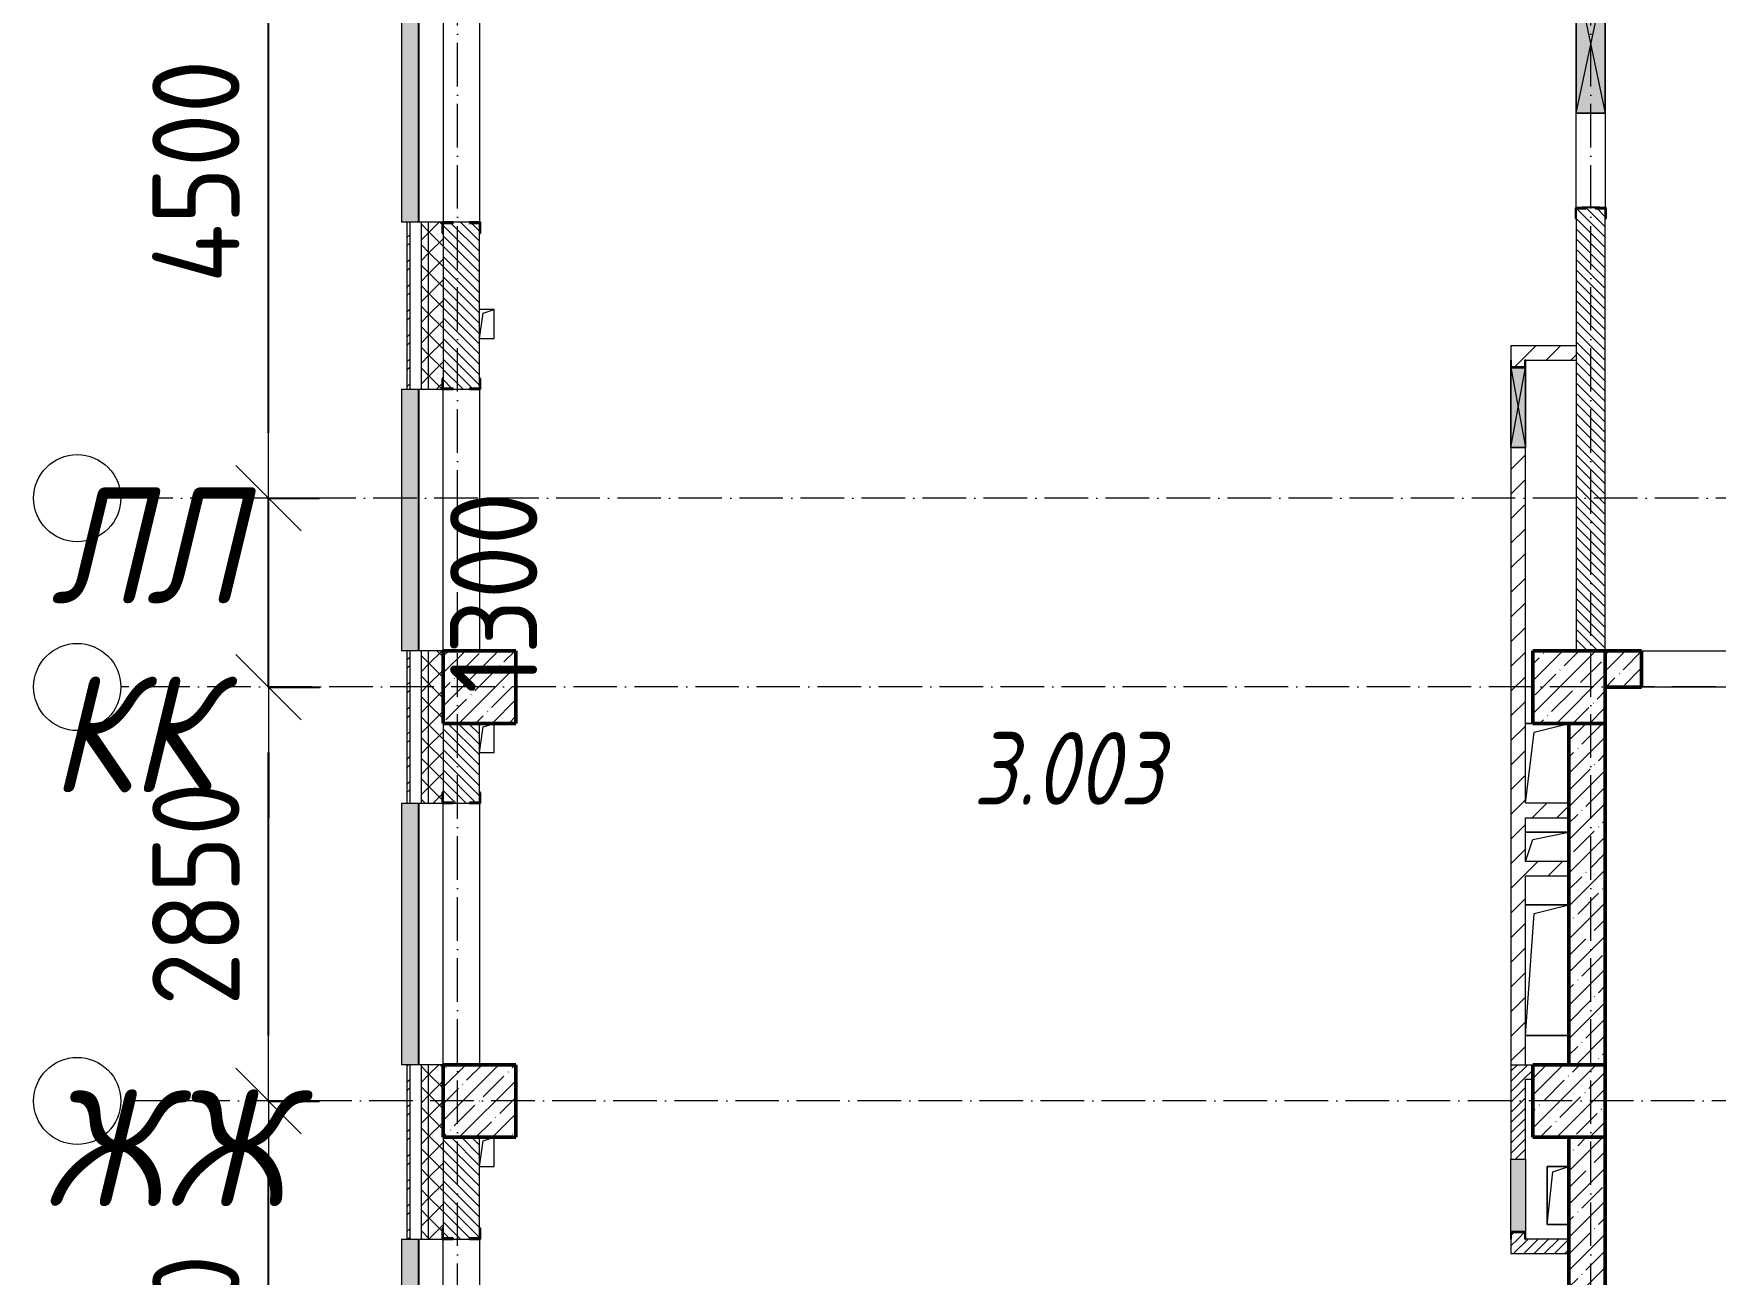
# Model space of a CAD drawing. Header units: millimetres. Extents: x 2294 to 908349, y -83289 to 219220.
# Drawn here: x 160315 to 171892, y 63763 to 72304 of the extents above; entities that cross this region are included whole.
import ezdxf

# ---------------------------------------------------------------- set-up
doc = ezdxf.new("R2010")
doc.units = ezdxf.units.MM
doc.linetypes.add('50_200_ШТРИХ_1Т_ш5_п1_п1_', pattern=[700, 500, -100, 0, -100])
for name, color, linetype, lineweight in [('A-____-____-DIMS', 7, 'Continuous', 9), ('A-DETL-GENF-OTLN', 7, 'Continuous', 9), ('A-FLOR-____-OTLN', 7, 'Continuous', 9), ('A-GENM-____-MCUT', 7, 'Continuous', 25), ('A-GENM-____-OTLN', 7, 'Continuous', 9), ('A-GENM-____-OTLN-1', 7, 'Continuous', 25), ('A-GLAZ-____-OTLN', 7, 'Continuous', 9), ('A-WALL-____-MCUT', 7, 'Continuous', 13), ('A-WALL-____-MCUT-1', 7, 'Continuous', 9), ('A-WALL-____-MCUT-2', 7, 'Continuous', 50), ('A-WALL-____-OTLN', 7, 'Continuous', 9), ('A-WALL-____-PATT-1', 7, 'Continuous', 9), ('A-WALL-FNSH-MCUT-1', 7, 'Continuous', 9), ('I-WALL-____-OTLN', 7, 'Continuous', 9), ('S-COLS-____-MCUT', 7, 'Continuous', 50), ('S-COLS-____-OTLN', 7, 'Continuous', 9), ('S-GRID-____-IDEN', 7, 'Continuous', 9), ('S-GRID-____-OTLN-1', 7, '50_200_ШТРИХ_1Т_ш5_п1_п1_', 9), ('Марки помещений', 7, 'Continuous', 9)]:
    doc.layers.add(name, color=color, linetype=linetype, lineweight=lineweight)
doc.layers.add('A-GLAZ-____-OTLN-1', color=7, linetype='Continuous', lineweight=9, true_color=0xc0c0c0)
doc.styles.add('ISOCPEUR_I_2', font='isocpeui.ttf', dxfattribs={"width": 0.85, "height": 2.3})
doc.styles.add('ISOCPEUR_I_9', font='isocpeui.ttf', dxfattribs={"width": 0.9, "height": 250})
doc.styles.add('СПДС', font='isocpeur.ttf', dxfattribs={"width": 0.9})
doc.dimstyles.new('Размера А3', dxfattribs={"dimtxt": 800, "dimasz": 450, "dimexe": 350, "dimexo": 100, "dimgap": 200, "dimtad": 1, "dimdec": 0, "dimrnd": 10, "dimzin": 0, "dimdsep": 46, "dimtxsty": 'СПДС', "dimblk": 'ARROWHEAD_6', "dimcen": 1, "dimclrd": 5, "dimclre": 5, "dimclrt": 5, "dimazin": 0, "dimtfac": 1, "dimtdec": 0, "dimtmove": 2, "dimatfit": 3, "dimfxl": 1, "dimtolj": 1, "dimtzin": 0, "dimarcsym": 0})
pattern_1 = [(135, (165583.507, 6025.276), (-35.35534, -35.35534), [])]
pattern_2 = [(45, (165583.507, 6025.276), (-35.35534, 35.35534), [])]
pattern_3 = [(45, (165583.5, 6025.28), (-114.04925, 114.04925), []), (45, (165697.56, 6025.28), (-114.04925, 114.04925), [201.612, -40.322, 3.353, -36.97])]
pattern_4 = [(45, (165583.51, 6025.28), (-84.85281, 84.85281), [])]
pattern_5 = [(45, (165583.51, 6025.28), (-70.71068, 70.71068), []), (135, (165583.51, 6025.28), (-70.71068, -70.71068), [])]

# ---------------------------------------------------------------- blocks, each defined once
blk = doc.blocks.new('Ось сетки - Круг_Ø6_00__ISO-2_5_0_9K_-25732049-АР1_План отверстий 3 этажа в осях 1-64_Ю-ЯЯ')
at = {"layer": 'S-GRID-____-IDEN'}
blk.add_circle((0, 0), 3, dxfattribs=at)
blk = doc.blocks.new('ARROWHEAD_6')
at = {"color": 0, "linetype": 'Continuous'}
for p, q in [((-0.5, -0.5), (0.5, 0.5)), ((0, 0), (-1, 0))]:
    blk.add_line(p, q, dxfattribs=at)
blk = doc.blocks.new('*D2742')
at = {"layer": 'A-____-____-DIMS', "color": 0, "lineweight": -2, "transparency": 16777216}
for p, q in [((161926, 64956), (162282, 64956)), ((161932, 61756), (161932, 64506)), ((161926, 61306), (162282, 61306))]:
    blk.add_line(p, q, dxfattribs=at)
at = {"layer": 'Defpoints', "color": 0, "transparency": 16777216}
for p in [(161826, 64956), (161932, 64956), (161826, 61306)]:
    blk.add_point(p, dxfattribs=at)
at = {"layer": 'A-____-____-DIMS', "color": 0, "lineweight": -2, "transparency": 16777216, "xscale": 450, "yscale": 450, "zscale": 450}
for p, rotation in [((161932, 64956), 90), ((161932, 61306), 270)]:
    blk.add_blockref('ARROWHEAD_6', p, dxfattribs=dict(at, rotation=rotation))
at = {"layer": 'A-____-____-DIMS', "color": 0, "transparency": 16777216, "insert": (161432, 63131), "char_height": 600, "attachment_point": 5, "rotation": 90, "style": 'СПДС'}
blk.add_mtext('\\A1;3650', dxfattribs=at)
blk = doc.blocks.new('*D2743')
at = {"layer": 'A-____-____-DIMS', "color": 0, "lineweight": -2, "transparency": 16777216}
for p, q in [((161926, 67806), (162282, 67806)), ((161932, 65406), (161932, 67356)), ((161926, 64956), (162282, 64956))]:
    blk.add_line(p, q, dxfattribs=at)
at = {"layer": 'Defpoints', "color": 0, "transparency": 16777216}
for p in [(161826, 67806), (161932, 67806), (161826, 64956)]:
    blk.add_point(p, dxfattribs=at)
at = {"layer": 'A-____-____-DIMS', "color": 0, "lineweight": -2, "transparency": 16777216, "xscale": 450, "yscale": 450, "zscale": 450}
for p, rotation in [((161932, 67806), 90), ((161932, 64956), 270)]:
    blk.add_blockref('ARROWHEAD_6', p, dxfattribs=dict(at, rotation=rotation))
at = {"layer": 'A-____-____-DIMS', "color": 0, "transparency": 16777216, "insert": (161432, 66381), "char_height": 600, "attachment_point": 5, "rotation": 90, "style": 'СПДС'}
blk.add_mtext('\\A1;2850', dxfattribs=at)
blk = doc.blocks.new('*D2744')
at = {"layer": 'A-____-____-DIMS', "color": 0, "lineweight": -2, "transparency": 16777216}
for p, q in [((161932, 69556), (161932, 70006)), ((161926, 69106), (162282, 69106)), ((161932, 67806), (161932, 69106)), ((161926, 67806), (162282, 67806)), ((161932, 67356), (161932, 66906))]:
    blk.add_line(p, q, dxfattribs=at)
at = {"layer": 'Defpoints', "color": 0, "transparency": 16777216}
for p in [(161826, 69106), (161932, 69106), (161826, 67806)]:
    blk.add_point(p, dxfattribs=at)
at = {"layer": 'A-____-____-DIMS', "color": 0, "lineweight": -2, "transparency": 16777216, "xscale": 450, "yscale": 450, "zscale": 450}
for p, rotation in [((161932, 69106), 270), ((161932, 67806), 90)]:
    blk.add_blockref('ARROWHEAD_6', p, dxfattribs=dict(at, rotation=rotation))
at = {"layer": 'A-____-____-DIMS', "color": 0, "transparency": 16777216, "insert": (163482, 68456), "char_height": 600, "attachment_point": 5, "rotation": 90, "style": 'СПДС'}
blk.add_mtext('\\A1;1300', dxfattribs=at)
blk = doc.blocks.new('*D2745')
at = {"layer": 'A-____-____-DIMS', "color": 0, "lineweight": -2, "transparency": 16777216}
for p, q in [((161926, 73606), (162282, 73606)), ((161932, 69556), (161932, 73156)), ((161926, 69106), (162282, 69106))]:
    blk.add_line(p, q, dxfattribs=at)
at = {"layer": 'Defpoints', "color": 0, "transparency": 16777216}
for p in [(161826, 73606), (161932, 73606), (161826, 69106)]:
    blk.add_point(p, dxfattribs=at)
at = {"layer": 'A-____-____-DIMS', "color": 0, "lineweight": -2, "transparency": 16777216, "xscale": 450, "yscale": 450, "zscale": 450}
for p, rotation in [((161932, 73606), 90), ((161932, 69106), 270)]:
    blk.add_blockref('ARROWHEAD_6', p, dxfattribs=dict(at, rotation=rotation))
at = {"layer": 'A-____-____-DIMS', "color": 0, "transparency": 16777216, "insert": (161432, 71356), "char_height": 600, "attachment_point": 5, "rotation": 90, "style": 'СПДС'}
blk.add_mtext('\\A1;4500', dxfattribs=at)
blk = doc.blocks.new('BSC_Колонна _Прямоугольная - 500х500-V25-АР1_План отверстий 3 этажа в осях 1-64_Ю-ЯЯ')
at = {"layer": 'S-COLS-____-OTLN'}
h = blk.add_hatch(dxfattribs=at)
h.set_pattern_fill('FP_32', color=256, style=0, pattern_type=2)
h.set_pattern_definition([(45, (2200, -61781.04), (-114.04925, 114.04925), []), (45, (2314.05, -61781.04), (-114.04925, 114.04925), [201.613, -40.323, 3.353, -36.97])])
h.paths.add_polyline_path([(-250, -250), (250, -250), (250, 250), (-250, 250)], flags=0)
at = {"layer": 'S-COLS-____-MCUT'}
for p, q in [((250, 250), (-250, 250)), ((-250, 250), (-250, -250)), ((250, -250), (250, 250)), ((-250, -250), (250, -250))]:
    blk.add_line(p, q, dxfattribs=at)
blk = doc.blocks.new('BSC_Колонна _Прямоугольная - 500х500-V29-АР1_План отверстий 3 этажа в осях 1-64_Ю-ЯЯ')
at = {"layer": 'S-COLS-____-OTLN'}
h = blk.add_hatch(dxfattribs=at)
h.set_pattern_fill('FP_36', color=256, style=0, pattern_type=2)
h.set_pattern_definition([(45, (-5300, -61781.04), (-114.04925, 114.04925), []), (45, (-5185.95, -61781.04), (-114.04925, 114.04925), [201.613, -40.323, 3.353, -36.97])])
h.paths.add_polyline_path([(-250, -250), (250, -250), (250, 250), (-250, 250)], flags=0)
at = {"layer": 'S-COLS-____-MCUT'}
for p, q in [((250, 250), (-250, 250)), ((-250, 250), (-250, -250)), ((250, -250), (250, 250)), ((-250, -250), (250, -250))]:
    blk.add_line(p, q, dxfattribs=at)
blk = doc.blocks.new('BSC_Колонна _Прямоугольная - 500х500-V58-АР1_План отверстий 3 этажа в осях 1-64_Ю-ЯЯ')
at = {"layer": 'S-COLS-____-OTLN'}
h = blk.add_hatch(dxfattribs=at)
h.set_pattern_fill('FP_66', color=256, style=0, pattern_type=2)
h.set_pattern_definition([(45, (2200, -58931.04), (-114.04925, 114.04925), []), (45, (2314.05, -58931.04), (-114.04925, 114.04925), [201.613, -40.323, 3.353, -36.97])])
h.paths.add_polyline_path([(-250, -250), (250, -250), (250, 250), (-250, 250), (-250, -93)], flags=0)
at = {"layer": 'S-COLS-____-MCUT'}
for p, q in [((250, 250), (-250, 250)), ((-250, 250), (-250, -250)), ((250, -250), (250, 250)), ((-250, -250), (250, -250))]:
    blk.add_line(p, q, dxfattribs=at)
blk = doc.blocks.new('BSC_Колонна _Прямоугольная - 500х500-V59-АР1_План отверстий 3 этажа в осях 1-64_Ю-ЯЯ')
at = {"layer": 'S-COLS-____-OTLN'}
h = blk.add_hatch(dxfattribs=at)
h.set_pattern_fill('FP_67', color=256, style=0, pattern_type=2)
h.set_pattern_definition([(45, (-5300, -58931.04), (-114.04925, 114.04925), []), (45, (-5185.95, -58931.04), (-114.04925, 114.04925), [201.613, -40.323, 3.353, -36.97])])
h.paths.add_polyline_path([(-250, -250), (250, -250), (250, 250), (-250, 250)], flags=0)
at = {"layer": 'S-COLS-____-MCUT'}
for p, q in [((250, 250), (-250, 250)), ((-250, 250), (-250, -250)), ((250, -250), (250, 250)), ((-250, -250), (250, -250))]:
    blk.add_line(p, q, dxfattribs=at)
blk = doc.blocks.new('Фахверк_СКБ_Уголок - 250_2700-27497298-АР1_План отверстий 3 этажа в осях 1-64_Ю-ЯЯ')
at = {"layer": 'A-GENM-____-MCUT'}
for p, q in [((200, 181), (125, 181)), ((125, 181), (125, 106)), ((131, 106), (131, 175)), ((131, 175), (200, 175)), ((200, 175), (200, 181)), ((125, 106), (131, 106)), ((131, -6), (125, -6)), ((125, -6), (125, -81)), ((125, -81), (200, -81)), ((131, -75), (131, -6)), ((200, -75), (131, -75)), ((200, -81), (200, -75))]:
    blk.add_line(p, q, dxfattribs=at)
blk = doc.blocks.new('154_Стойка_СКБ_Уголок - СМ-2480_200-28346303-АР1_План отверстий 3 этажа в осях 1-64_Ю-ЯЯ')
at = {"layer": 'A-GENM-____-MCUT'}
for p, q in [((125, 156), (125, 81)), ((200, 156), (125, 156)), ((131, 81), (131, 150)), ((131, 150), (200, 150)), ((200, 150), (200, 156)), ((125, 81), (131, 81)), ((131, 19), (125, 19)), ((125, 19), (125, -56)), ((131, -50), (131, 19)), ((125, -56), (200, -56)), ((200, -50), (131, -50)), ((200, -56), (200, -50))]:
    blk.add_line(p, q, dxfattribs=at)
blk = doc.blocks.new('Стойка_Влож_Полоса боковая - Полоса-V164-АР1_План отверстий 3 этажа в осях 1-64_Ю-ЯЯ')
at = {"layer": 'A-GENM-____-OTLN'}
for p, q in [((-5, 60), (0, 60)), ((-5, -60), (-5, 60)), ((0, 31), (0, -31)), ((0, -60), (-5, -60))]:
    blk.add_line(p, q, dxfattribs=at)
blk = doc.blocks.new('AR_Отверстие Ниша - Лючок-32403493-АР1_План отверстий 3 этажа в осях 1-64_Ю-ЯЯ')
at = {"layer": 'A-GLAZ-____-OTLN'}
blk.add_hatch(color=256, dxfattribs=at).paths.add_polyline_path([(-250, 50), (-250, -50), (250, -50), (250, 50)], flags=0)
for p, q in [((-250, 50), (250, 50)), ((250, 50), (250, -50)), ((250, -50), (-250, -50))]:
    blk.add_line(p, q, dxfattribs=at)
blk = doc.blocks.new('154_Фахверк_СКБ_Швеллер - Тип_100_3960_зеркало-29769493-АР1_План отверстий 3 этажа в осях 1-64_Ю-ЯЯ')
at = {"layer": 'A-GENM-____-MCUT'}
for p, q in [((175, 50), (125, 50)), ((125, 50), (125, -50)), ((128, 47), (175, 47)), ((128, -47), (128, 47)), ((175, 47), (175, 50)), ((125, -50), (175, -50)), ((175, -47), (128, -47)), ((175, -50), (175, -47))]:
    blk.add_line(p, q, dxfattribs=at)
blk = doc.blocks.new('AR_Отверстие прямоугольное _в плите_ - AR_Отверстие прямоугольное _в плите_-30459278-АР1_План отверстий 3 этажа в осях 1-64_Ю-ЯЯ')
at = {"layer": 'A-GENM-____-OTLN'}
for p, q in [((75, 200), (-75, 200)), ((-75, 200), (-75, -200)), ((-75, -200), (-37, 163)), ((-37, 163), (75, 200)), ((-75, -200), (75, -200))]:
    blk.add_line(p, q, dxfattribs=at)
blk = doc.blocks.new('AR_Отверстие прямоугольное _в плите_ - AR_Отверстие прямоугольное _в плите_-30510733-АР1_План отверстий 3 этажа в осях 1-64_Ю-ЯЯ')
at = {"layer": 'A-GENM-____-OTLN'}
for p, q in [((50, 100), (-50, 100)), ((-50, -100), (-25, 75)), ((-25, 75), (50, 100)), ((50, -100), (50, 100)), ((-50, -100), (50, -100))]:
    blk.add_line(p, q, dxfattribs=at)
blk = doc.blocks.new('AR_Отверстие прямоугольное _в плите_ - AR_Отверстие прямоугольное _в плите_-V195-АР1_План отверстий 3 этажа в осях 1-64_Ю-ЯЯ')
at = {"layer": 'A-GENM-____-OTLN'}
for p, q in [((150, 100), (-150, 100)), ((-150, -100), (-100, 50)), ((-100, 50), (150, 100))]:
    blk.add_line(p, q, dxfattribs=at)
blk = doc.blocks.new('AR_Отверстие прямоугольное _в плите_ - AR_Отверстие прямоугольное _в плите_-30552638-АР1_План отверстий 3 этажа в осях 1-64_Ю-ЯЯ')
at = {"layer": 'A-GENM-____-OTLN'}
for p, q in [((-100, 275), (-150, 275)), ((-90, 215), (150, 275)), ((-150, -275), (-90, 215))]:
    blk.add_line(p, q, dxfattribs=at)
blk = doc.blocks.new('AR_Отверстие прямоугольное _в плите_ - AR_Отверстие прямоугольное _в плите_-V197-АР1_План отверстий 3 этажа в осях 1-64_Ю-ЯЯ')
at = {"layer": 'A-GENM-____-OTLN'}
for p, q in [((150, 450), (-150, 450)), ((-150, -450), (-90, 390)), ((-90, 390), (150, 450)), ((-150, -450), (150, -450))]:
    blk.add_line(p, q, dxfattribs=at)
blk = doc.blocks.new('Отлив_СКБ - Отлив витража_120_НВФ-31885689-АР1_План отверстий 3 этажа в осях 1-64_Ю-ЯЯ')
at = {"layer": 'A-GLAZ-____-OTLN-1'}
for points in [[(1800, 2), (1800, 120), (0, 120), (0, 2), (737, 2)], [(1800, 0), (1800, 2), (0, 2), (0, 0), (737, 0)]]:
    blk.add_hatch(color=256, dxfattribs=at).paths.add_polyline_path(points, flags=0)
at = {"layer": 'A-GLAZ-____-OTLN'}
for p, q in [((0, 83), (0, 120)), ((1800, 120), (0, 120)), ((1800, 120), (1800, 83)), ((0, 2), (1800, 2)), ((1800, 0), (0, 0))]:
    blk.add_line(p, q, dxfattribs=at)
blk = doc.blocks.new('AR_Отверстие прямоугольное _в стене_ - AR_Отверстие прямоугольное _в стене__ОВ-36912551-АР1_План отверстий 3 этажа в осях 1-64_Ю-ЯЯ')
at = {"layer": 'A-GLAZ-____-OTLN'}
blk.add_hatch(color=256, dxfattribs=at).paths.add_polyline_path([(275, -50), (275, 50), (-275, 50), (-275, -50)], flags=0)
at = {"layer": 'A-DETL-GENF-OTLN'}
for p, q in [((-275, -50), (-275, 50)), ((-275, 50), (275, 50)), ((275, 50), (-275, -50)), ((-275, 50), (275, -50)), ((275, 50), (-275, 50)), ((-275, 50), (-275, -50)), ((275, -50), (-275, -50)), ((-275, -50), (275, -50))]:
    blk.add_line(p, q, dxfattribs=at)
blk = doc.blocks.new('AR_Отверстие прямоугольное _в стене_ - AR_Отверстие прямоугольное _в стене__ОВ-36911224-АР1_План отверстий 3 этажа в осях 1-64_Ю-ЯЯ')
at = {"layer": 'A-GLAZ-____-OTLN'}
blk.add_hatch(color=256, dxfattribs=at).paths.add_polyline_path([(-475, -100), (475, -100), (475, 100), (-475, 100)], flags=0)
at = {"layer": 'A-DETL-GENF-OTLN'}
for p, q in [((-475, -100), (-475, 100)), ((-475, 100), (475, 100)), ((475, 100), (-475, -100)), ((-475, 100), (475, -100)), ((475, 100), (-475, 100)), ((-475, 100), (-475, -100)), ((475, 100), (475, -100)), ((475, -100), (475, 100)), ((475, -100), (-475, -100)), ((-475, -100), (475, -100))]:
    blk.add_line(p, q, dxfattribs=at)
blk = doc.blocks.new('154_Фахверк_СКБ_Швеллер - Тип_100_3960_зеркало-28515619-АР1_План отверстий 3 этажа в осях 1-64_Ю-ЯЯ')
at = {"layer": 'A-GENM-____-MCUT'}
for p, q in [((175, 50), (125, 50)), ((125, 50), (125, -50)), ((128, 47), (175, 47)), ((128, -47), (128, 47)), ((175, 47), (175, 50)), ((125, -50), (175, -50)), ((175, -47), (128, -47)), ((175, -50), (175, -47))]:
    blk.add_line(p, q, dxfattribs=at)
blk = doc.blocks.new('3floor')
at = {"layer": 'A-WALL-____-PATT-1'}
h = blk.add_hatch(dxfattribs=at)
h.set_pattern_fill('FP_6', color=256, style=0, pattern_type=2)
h.set_pattern_definition([(45, (165583.51, 6025.28), (-85.53659, 85.53659), []), (45, (165640.53, 6025.28), (-85.53659, 85.53659), [])])
h.paths.add_polyline_path([(162884, 60956), (162904, 60956), (162904, 62206), (162884, 62206), (162884, 61634)], flags=0)
h.paths.add_polyline_path([(162884, 64006), (162904, 64006), (162904, 65206), (162884, 65206), (162884, 64863)], flags=0)
h.paths.add_polyline_path([(162904, 67006), (162904, 68056), (162884, 68056), (162884, 67006)], flags=0)
h.paths.add_polyline_path([(162904, 69856), (162904, 71006), (162884, 71006), (162884, 69856)], flags=0)
h.paths.add_polyline_path([(162884, 72806), (162904, 72806), (162904, 73876), (162884, 73876), (162884, 72936)], flags=0)
h = blk.add_hatch(dxfattribs=at)
h.set_pattern_fill('FP_4', color=256, style=0, pattern_type=2)
h.set_pattern_definition(pattern_5)
h.paths.add_polyline_path([(162984, 61056), (163034, 61056), (163034, 62206), (162984, 62206), (162984, 61634)], flags=0)
h.paths.add_polyline_path([(162984, 64006), (163034, 64006), (163034, 65206), (162984, 65206), (162984, 64863)], flags=0)
h.paths.add_polyline_path([(162984, 67006), (163034, 67006), (163034, 68056), (162984, 68056)], flags=0)
h.paths.add_polyline_path([(163034, 69856), (163034, 71006), (162984, 71006), (162984, 69856)], flags=0)
h.paths.add_polyline_path([(162984, 72806), (163034, 72806), (163034, 73706), (162984, 73706), (162984, 72936)], flags=0)
h = blk.add_hatch(dxfattribs=at)
h.set_pattern_fill('FP_4', color=256, style=0, pattern_type=2)
h.set_pattern_definition(pattern_5)
h.paths.add_polyline_path([(163034, 61106), (163134, 61106), (163134, 62131), (163128, 62131), (163128, 62206), (163034, 62206), (163034, 61634)], flags=0)
h.paths.add_polyline_path([(163128, 64006), (163128, 64081), (163134, 64081), (163134, 65206), (163034, 65206), (163034, 64006)], flags=0)
h.paths.add_polyline_path([(163034, 67006), (163128, 67006), (163128, 67081), (163134, 67081), (163134, 68056), (163034, 68056), (163034, 67081)], flags=0)
h.paths.add_polyline_path([(163128, 69856), (163128, 69931), (163134, 69931), (163134, 70931), (163128, 70931), (163128, 71006), (163034, 71006), (163034, 69856)], flags=0)
h.paths.add_polyline_path([(163128, 72806), (163128, 72881), (163134, 72881), (163134, 73706), (163034, 73706), (163034, 72806)], flags=0)
h = blk.add_hatch(dxfattribs=at)
h.set_pattern_fill('FP_9', color=256, style=0, pattern_type=2)
h.set_pattern_definition(pattern_1)
h.paths.add_polyline_path([(163203, 69856), (163315, 69856), (163315, 69862), (163384, 69862), (163384, 71000), (163315, 71000), (163315, 71006), (163203, 71006), (163203, 71000), (163134, 71000), (163134, 69862), (163203, 69862)], flags=0)
h.paths.add_polyline_path([(163203, 72806), (163315, 72806), (163315, 72812), (163384, 72812), (163384, 73206), (163134, 73206), (163134, 72812), (163203, 72812)], flags=0)
h = blk.add_hatch(dxfattribs=at)
h.set_pattern_fill('FP_9', color=256, style=0, pattern_type=2)
h.set_pattern_definition(pattern_1)
h.paths.add_polyline_path([(171134, 68056), (171134, 71100), (171065, 71100), (171065, 71106), (171003, 71106), (171003, 71100), (170934, 71100), (170934, 68056)], flags=0)
h.paths.add_polyline_path([(171065, 72806), (171065, 72812), (171134, 72812), (171134, 73206), (170934, 73206), (170934, 72812), (171003, 72812), (171003, 72806)], flags=0)
h = blk.add_hatch(dxfattribs=at)
h.set_pattern_fill('FP_7', color=256, style=0, pattern_type=2)
h.set_pattern_definition(pattern_4)
h.paths.add_polyline_path([(170584, 70056), (170934, 70056), (170934, 70156), (170484, 70156), (170484, 70056), (170581, 70056)], flags=0)
h = blk.add_hatch(dxfattribs=at)
h.set_pattern_fill('FP_7', color=256, style=0, pattern_type=2)
h.set_pattern_definition(pattern_4)
h.paths.add_polyline_path([(170584, 65206), (170584, 69456), (170484, 69456), (170484, 65206)], flags=0)
h.paths.add_polyline_path([(170487, 70009), (170581, 70009), (170581, 70056), (170487, 70056)], flags=0)
h = blk.add_hatch(dxfattribs=at)
h.set_pattern_fill('FP_12', color=256, style=0, pattern_type=2)
h.set_pattern_definition(pattern_3)
h.paths.add_polyline_path([(173184, 67806), (173184, 68056), (172984, 68056), (172984, 67806)], flags=0)
h.paths.add_polyline_path([(171134, 67806), (171384, 67806), (171384, 68056), (171134, 68056)], flags=0)
h = blk.add_hatch(dxfattribs=at)
h.set_pattern_fill('FP_9', color=256, style=0, pattern_type=2)
h.set_pattern_definition(pattern_1)
h.paths.add_polyline_path([(163203, 67006), (163315, 67006), (163315, 67012), (163384, 67012), (163384, 67556), (163134, 67556), (163134, 67012), (163203, 67012)], flags=0)
h = blk.add_hatch(dxfattribs=at)
h.set_pattern_fill('FP_12', color=256, style=0, pattern_type=2)
h.set_pattern_definition(pattern_3)
h.paths.add_polyline_path([(171134, 65206), (171134, 67556), (170884, 67556), (170884, 65206)], flags=0)
h = blk.add_hatch(dxfattribs=at)
h.set_pattern_fill('FP_7', color=256, style=0, pattern_type=2)
h.set_pattern_definition(pattern_4)
h.paths.add_polyline_path([(170884, 66906), (170884, 67006), (170584, 67006), (170584, 66906)], flags=0)
h = blk.add_hatch(dxfattribs=at)
h.set_pattern_fill('FP_7', color=256, style=0, pattern_type=2)
h.set_pattern_definition(pattern_4)
h.paths.add_polyline_path([(170884, 66506), (170884, 66606), (170584, 66606), (170584, 66506)], flags=0)
h = blk.add_hatch(dxfattribs=at)
h.set_pattern_fill('FP_8', color=256, style=0, pattern_type=2)
h.set_pattern_definition(pattern_2)
h.paths.add_polyline_path([(170584, 65106), (170634, 65106), (170634, 65206), (170484, 65206), (170484, 65106)], flags=0)
h = blk.add_hatch(dxfattribs=at)
h.set_pattern_fill('FP_8', color=256, style=0, pattern_type=2)
h.set_pattern_definition(pattern_2)
h.paths.add_polyline_path([(170581, 64006), (170581, 64053), (170487, 64053), (170487, 64006), (170534, 64006)], flags=0)
h.paths.add_polyline_path([(170484, 64556), (170584, 64556), (170584, 65106), (170484, 65106)], flags=0)
h = blk.add_hatch(dxfattribs=at)
h.set_pattern_fill('FP_9', color=256, style=0, pattern_type=2)
h.set_pattern_definition(pattern_1)
h.paths.add_polyline_path([(163384, 61706), (163384, 62200), (163315, 62200), (163315, 62206), (163203, 62206), (163203, 62200), (163134, 62200), (163134, 61706)], flags=0)
h.paths.add_polyline_path([(163315, 64006), (163315, 64012), (163384, 64012), (163384, 64706), (163134, 64706), (163134, 64012), (163203, 64012), (163203, 64006)], flags=0)
h = blk.add_hatch(dxfattribs=at)
h.set_pattern_fill('FP_12', color=256, style=0, pattern_type=2)
h.set_pattern_definition(pattern_3)
h.paths.add_polyline_path([(171134, 61456), (171134, 64706), (170884, 64706), (170884, 61456)], flags=0)
h = blk.add_hatch(dxfattribs=at)
h.set_pattern_fill('FP_8', color=256, style=0, pattern_type=2)
h.set_pattern_definition(pattern_2)
h.paths.add_polyline_path([(170581, 63906), (170884, 63906), (170884, 64006), (170484, 64006), (170484, 63906)], flags=0)
at = {"layer": 'A-FLOR-____-OTLN'}
for p, q in [((170584, 67556), (170634, 67556)), ((170584, 66806), (170884, 66806)), ((170584, 66306), (170884, 66306)), ((170884, 65406), (170584, 65406)), ((170734, 64506), (170884, 64506)), ((170734, 64106), (170734, 64506)), ((170884, 64106), (170734, 64106))]:
    blk.add_line(p, q, dxfattribs=at)
at = {"layer": 'A-WALL-____-MCUT'}
for p, q in [((163128, 71006), (162904, 71006)), ((162904, 71006), (162904, 69856)), ((163315, 71006), (163203, 71006)), ((170934, 71031), (170934, 68056)), ((171134, 68056), (171134, 71031)), ((163384, 69931), (163384, 70931)), ((162904, 69856), (163128, 69856)), ((163203, 69856), (163315, 69856)), ((163134, 68056), (162904, 68056)), ((162904, 68056), (162904, 67006)), ((163384, 67556), (163134, 67556)), ((163384, 67081), (163384, 67556)), ((162904, 67006), (163128, 67006)), ((163203, 67006), (163315, 67006)), ((163134, 65206), (162904, 65206)), ((162904, 65206), (162904, 64006)), ((163384, 64081), (163384, 64706)), ((162904, 64006), (163128, 64006)), ((163203, 64006), (163315, 64006))]:
    blk.add_line(p, q, dxfattribs=at)
at = {"layer": 'A-WALL-____-MCUT-1'}
for p, q in [((162984, 69856), (162984, 71006)), ((163034, 69856), (163034, 71006)), ((163134, 70931), (163134, 69931)), ((162984, 67006), (162984, 68056)), ((163034, 67006), (163034, 68056)), ((163134, 67556), (163134, 67081)), ((162984, 64006), (162984, 65206)), ((163034, 64006), (163034, 65206)), ((163134, 64706), (163134, 64081))]:
    blk.add_line(p, q, dxfattribs=at)
at = {"layer": 'A-WALL-____-MCUT-2'}
for p, q in [((171384, 68056), (171134, 68056)), ((171384, 67806), (171384, 68056)), ((171134, 67806), (171384, 67806)), ((170884, 67556), (170884, 65206)), ((171134, 65206), (171134, 67556)), ((170884, 64706), (170884, 61456)), ((171134, 61206), (171134, 64706))]:
    blk.add_line(p, q, dxfattribs=at)
at = {"layer": 'A-WALL-____-OTLN'}
for p, q in [((163134, 72806), (163134, 71006)), ((163384, 72806), (163384, 71006)), ((163134, 68056), (163134, 69856)), ((163384, 69856), (163384, 68056)), ((171384, 68056), (172984, 68056)), ((172984, 67806), (171384, 67806)), ((163134, 65206), (163134, 67006)), ((163384, 67006), (163384, 65206)), ((163134, 62206), (163134, 64006)), ((163384, 64006), (163384, 62206))]:
    blk.add_line(p, q, dxfattribs=at)
at = {"layer": 'A-WALL-FNSH-MCUT-1'}
for p, q in [((162884, 71006), (162884, 69856)), ((162904, 71006), (162884, 71006)), ((170934, 70156), (170484, 70156)), ((170484, 70156), (170484, 70056)), ((170584, 70056), (170934, 70056)), ((162884, 69856), (162904, 69856)), ((170484, 69456), (170484, 64556)), ((170584, 67006), (170584, 69456)), ((162884, 68056), (162884, 67006)), ((162904, 68056), (162884, 68056)), ((162884, 67006), (162904, 67006)), ((170884, 67006), (170584, 67006)), ((170584, 66606), (170584, 66906)), ((170584, 66906), (170884, 66906)), ((170884, 66606), (170584, 66606)), ((170584, 65206), (170584, 66506)), ((170584, 66506), (170884, 66506)), ((162884, 65206), (162884, 64006)), ((162904, 65206), (162884, 65206)), ((170484, 65206), (170634, 65206)), ((170584, 64556), (170584, 65106)), ((170584, 65106), (170634, 65106)), ((162884, 64006), (162904, 64006)), ((170484, 64006), (170484, 63906)), ((170484, 63906), (170884, 63906)), ((170884, 64006), (170584, 64006))]:
    blk.add_line(p, q, dxfattribs=at)
at = {"layer": 'I-WALL-____-OTLN'}
for p, q in [((170934, 71106), (170934, 71756)), ((171134, 71756), (171134, 71106))]:
    blk.add_line(p, q, dxfattribs=at)
at = {"layer": 'A-GENM-____-OTLN', "rotation": 269.9999999999999}
blk.add_blockref('Стойка_Влож_Полоса боковая - Полоса-V164-АР1_План отверстий 3 этажа в осях 1-64_Ю-ЯЯ', (171034, 71106), dxfattribs=at)
at = {"layer": 'A-GENM-____-OTLN'}
for name, p in [('AR_Отверстие прямоугольное _в плите_ - AR_Отверстие прямоугольное _в плите_-30510733-АР1_План отверстий 3 этажа в осях 1-64_Ю-ЯЯ', (163434, 70306)), ('AR_Отверстие прямоугольное _в плите_ - AR_Отверстие прямоугольное _в плите_-30510733-АР1_План отверстий 3 этажа в осях 1-64_Ю-ЯЯ', (163434, 67456)), ('AR_Отверстие прямоугольное _в плите_ - AR_Отверстие прямоугольное _в плите_-30552638-АР1_План отверстий 3 этажа в осях 1-64_Ю-ЯЯ', (170734, 67281)), ('AR_Отверстие прямоугольное _в плите_ - AR_Отверстие прямоугольное _в плите_-V195-АР1_План отверстий 3 этажа в осях 1-64_Ю-ЯЯ', (170734, 66706)), ('AR_Отверстие прямоугольное _в плите_ - AR_Отверстие прямоугольное _в плите_-V197-АР1_План отверстий 3 этажа в осях 1-64_Ю-ЯЯ', (170734, 65856)), ('AR_Отверстие прямоугольное _в плите_ - AR_Отверстие прямоугольное _в плите_-30510733-АР1_План отверстий 3 этажа в осях 1-64_Ю-ЯЯ', (163434, 64606)), ('AR_Отверстие прямоугольное _в плите_ - AR_Отверстие прямоугольное _в плите_-30459278-АР1_План отверстий 3 этажа в осях 1-64_Ю-ЯЯ', (170809, 64306))]:
    blk.add_blockref(name, p, dxfattribs=at)
at = {"layer": 'A-GENM-____-OTLN-1'}
for name, p, rotation in [('154_Стойка_СКБ_Уголок - СМ-2480_200-28346303-АР1_План отверстий 3 этажа в осях 1-64_Ю-ЯЯ', (170984, 71231), 269.9999999999999), ('Фахверк_СКБ_Уголок - 250_2700-27497298-АР1_План отверстий 3 этажа в осях 1-64_Ю-ЯЯ', (163209, 71131), 269.9999999999999), ('154_Фахверк_СКБ_Швеллер - Тип_100_3960_зеркало-28515619-АР1_План отверстий 3 этажа в осях 1-64_Ю-ЯЯ', (170534, 69881), 90.0000000000001), ('Фахверк_СКБ_Уголок - 250_2700-27497298-АР1_План отверстий 3 этажа в осях 1-64_Ю-ЯЯ', (163309, 69731), 89.99999999999991), ('Фахверк_СКБ_Уголок - 250_2700-27497298-АР1_План отверстий 3 этажа в осях 1-64_Ю-ЯЯ', (163309, 66881), 89.99999999999991), ('Фахверк_СКБ_Уголок - 250_2700-27497298-АР1_План отверстий 3 этажа в осях 1-64_Ю-ЯЯ', (163309, 63881), 89.99999999999991), ('154_Фахверк_СКБ_Швеллер - Тип_100_3960_зеркало-29769493-АР1_План отверстий 3 этажа в осях 1-64_Ю-ЯЯ', (170534, 64181), 269.9999999999999)]:
    blk.add_blockref(name, p, dxfattribs=dict(at, rotation=rotation))
at = {"layer": 'A-GLAZ-____-OTLN'}
for name, p, rotation in [('Отлив_СКБ - Отлив витража_120_НВФ-31885689-АР1_План отверстий 3 этажа в осях 1-64_Ю-ЯЯ', (162967, 71006), 90), ('AR_Отверстие прямоугольное _в стене_ - AR_Отверстие прямоугольное _в стене__ОВ-36911224-АР1_План отверстий 3 этажа в осях 1-64_Ю-ЯЯ', (171034, 72231), 89.99999999999991), ('AR_Отверстие прямоугольное _в стене_ - AR_Отверстие прямоугольное _в стене__ОВ-36912551-АР1_План отверстий 3 этажа в осях 1-64_Ю-ЯЯ', (170534, 69731), 90.0000000000001), ('Отлив_СКБ - Отлив витража_120_НВФ-31885689-АР1_План отверстий 3 этажа в осях 1-64_Ю-ЯЯ', (162967, 68056), 90), ('Отлив_СКБ - Отлив витража_120_НВФ-31885689-АР1_План отверстий 3 этажа в осях 1-64_Ю-ЯЯ', (162967, 65206), 90), ('AR_Отверстие Ниша - Лючок-32403493-АР1_План отверстий 3 этажа в осях 1-64_Ю-ЯЯ', (170534, 64306), 89.9999999999999), ('Отлив_СКБ - Отлив витража_120_НВФ-31885689-АР1_План отверстий 3 этажа в осях 1-64_Ю-ЯЯ', (162967, 62206), 90)]:
    blk.add_blockref(name, p, dxfattribs=dict(at, rotation=rotation))
at = {"layer": 'S-COLS-____-OTLN'}
for name, p in [('BSC_Колонна _Прямоугольная - 500х500-V25-АР1_План отверстий 3 этажа в осях 1-64_Ю-ЯЯ', (163384, 67806)), ('BSC_Колонна _Прямоугольная - 500х500-V29-АР1_План отверстий 3 этажа в осях 1-64_Ю-ЯЯ', (170884, 67806)), ('BSC_Колонна _Прямоугольная - 500х500-V58-АР1_План отверстий 3 этажа в осях 1-64_Ю-ЯЯ', (163384, 64956)), ('BSC_Колонна _Прямоугольная - 500х500-V59-АР1_План отверстий 3 этажа в осях 1-64_Ю-ЯЯ', (170884, 64956))]:
    blk.add_blockref(name, p, dxfattribs=at)
at = {"layer": 'Марки помещений', "insert": (166782, 67496), "char_height": 500, "width": 785.65, "attachment_point": 1, "style": 'ISOCPEUR_I_2'}
blk.add_mtext('3.003', dxfattribs=at)
blk = doc.blocks.new('3osi')
at = {"layer": 'S-GRID-____-OTLN-1', "color": 251, "ltscale": 0.6, "true_color": 0x636466}
for p, q in [((163233.5, 58916.9), (163233.5, 96918.1)), ((171033.5, 58916.9), (171033.5, 96918.1)), ((269657.9, 69106.3), (160914.7, 69106.3)), ((176512.9, 67806.3), (160914.7, 67806.3)), ((241063.5, 64956.3), (160914.7, 64956.3))]:
    blk.add_line(p, q, dxfattribs=at)
at = {"layer": 'S-GRID-____-IDEN', "xscale": 99.99999999999993, "yscale": 99.99999999999993, "zscale": 99.99999999999993, "rotation": 89.9999999999998}
for p in [(160614.7, 69106.3), (160614.7, 67806.3), (160614.7, 64956.3)]:
    blk.add_blockref('Ось сетки - Круг_Ø6_00__ISO-2_5_0_9K_-25732049-АР1_План отверстий 3 этажа в осях 1-64_Ю-ЯЯ', p, dxfattribs=at)
at = {"layer": 'S-GRID-____-IDEN', "char_height": 800, "attachment_point": 1, "style": 'ISOCPEUR_I_9'}
for s, insert, width in [('ЛЛ', (160429.7, 69182.4), 447.342), ('КК', (160429.7, 67882.4), 447.342), ('ЖЖ', (160382, 65032.4), 562.785)]:
    blk.add_mtext(s, dxfattribs=dict(at, insert=insert, width=width))
at = {"layer": 'A-____-____-DIMS'}
for base, p1, p2, picture, middle in [((161932.1, 73606.3), (161826, 69106.3), (161826, 73606.3), '*D2745', (161432.1, 71356.3)), ((161932.1, 69106.3), (161826, 67806.3), (161826, 69106.3), '*D2744', (163482.1, 68456.3)), ((161932.1, 67806.3), (161826, 64956.3), (161826, 67806.3), '*D2743', (161432.1, 66381.3)), ((161932.1, 64956.3), (161826, 61306.3), (161826, 64956.3), '*D2742', (161432.1, 63131.3))]:
    dim = blk.add_linear_dim(base=base, p1=p1, p2=p2, angle=90, dimstyle='Размера А3', override={"dimtxt": 600, "dimclrd": 0, "dimclre": 0, "dimclrt": 0}, dxfattribs=at)
    dim.commit()
    dim.dimension.update_dxf_attribs({"geometry": picture, "text_midpoint": middle})

msp = doc.modelspace()

# ---------------------------------------------------------------- block references
for name in ['3osi', '3floor']:
    msp.add_blockref(name, (0, 0))

doc.saveas('drawing.dxf')
